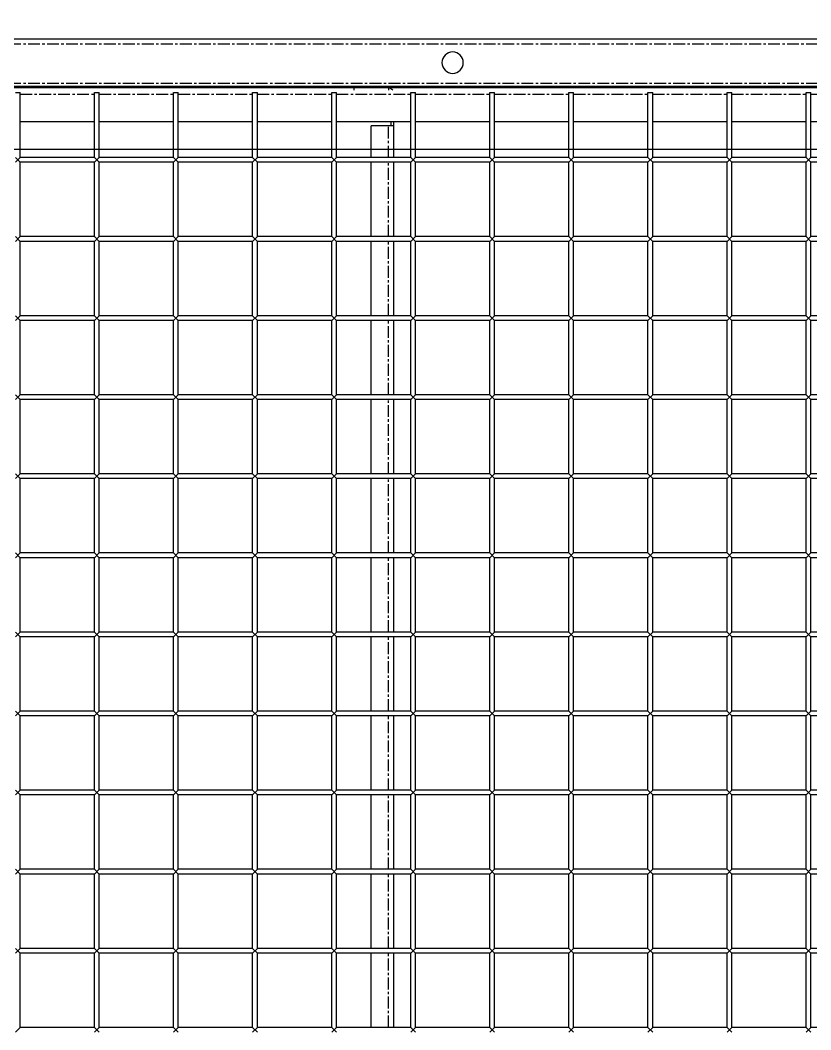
# Model space of a CAD drawing. Header units: millimetres. Extents: x -198529 to 244266, y -64 to 158464.
# Drawn here: x -147198 to -146698, y 97567 to 98205 of the extents above; entities that cross this region are included whole.
import ezdxf

# ---------------------------------------------------------------- set-up
doc = ezdxf.new("R2010")
doc.units = ezdxf.units.MM
doc.linetypes.add('CENTER', pattern=[12, 7.5, -1.5, 1.5, -1.5])
doc.layers.add('0-DCC', color=30, linetype='Continuous')
doc.layers.add('0-DCC-STRUC', color=180, linetype='Continuous')

# ---------------------------------------------------------------- blocks, each defined once
blk = doc.blocks.new('DCC2850x1800(右)')
at = {"color": 0, "linetype": 'Continuous'}
for p, q in [((65614.5, -72678.48), (62966, -72678.48)), ((62966, -72709.38), (65613, -72709.38)), ((63139.5, -72753.48), (63139.5, -72712.38)), ((63142.5, -72712.38), (63139.5, -72712.38)), ((63142.5, -72753.48), (63142.5, -72712.38)), ((63189.5, -72753.48), (63189.5, -72712.38)), ((63192.5, -72712.38), (63189.5, -72712.38)), ((63192.5, -72753.48), (63192.5, -72712.38)), ((63239.5, -72753.48), (63239.5, -72712.38)), ((63242.5, -72712.38), (63239.5, -72712.38)), ((63242.5, -72753.48), (63242.5, -72712.38)), ((63289.5, -72753.48), (63289.5, -72712.38)), ((63292.5, -72712.38), (63289.5, -72712.38)), ((63292.5, -72753.48), (63292.5, -72712.38)), ((63339.5, -72753.48), (63339.5, -72712.38)), ((63342.5, -72712.38), (63339.5, -72712.38)), ((63342.5, -72753.48), (63342.5, -72712.38)), ((63389.5, -72753.48), (63389.5, -72712.38)), ((63392.5, -72712.38), (63389.5, -72712.38)), ((63392.5, -72753.48), (63392.5, -72712.38)), ((63428.5, -72709.38), (63428.5, -72710.88)), ((63439.5, -72753.48), (63439.5, -72712.38)), ((63442.5, -72712.38), (63439.5, -72712.38)), ((63442.5, -72753.48), (63442.5, -72712.38)), ((63489.5, -72753.48), (63489.5, -72712.38)), ((63492.5, -72712.38), (63489.5, -72712.38)), ((63492.5, -72753.48), (63492.5, -72712.38)), ((63539.5, -72753.48), (63539.5, -72712.38)), ((63542.5, -72712.38), (63539.5, -72712.38)), ((63542.5, -72753.48), (63542.5, -72712.38)), ((63589.5, -72753.48), (63589.5, -72712.38)), ((63592.5, -72712.38), (63589.5, -72712.38)), ((63592.5, -72753.48), (63592.5, -72712.38)), ((63639.5, -72753.48), (63639.5, -72712.38)), ((63642.5, -72712.38), (63639.5, -72712.38)), ((63092.5, -72730.88), (63139.5, -72730.88)), ((63142.5, -72730.88), (63189.5, -72730.88)), ((63192.5, -72730.88), (63239.5, -72730.88)), ((63242.5, -72730.88), (63289.5, -72730.88)), ((63292.5, -72730.88), (63339.5, -72730.88)), ((63342.5, -72730.88), (63389.5, -72730.88)), ((63392.5, -72730.88), (63439.5, -72730.88)), ((63403.5, -72730.88), (63403.5, -72753.48)), ((63403.5, -72733.38), (63417.5, -72733.38)), ((63405, -72730.88), (63405, -72733.38)), ((63417.5, -72753.48), (63417.5, -72733.38)), ((63442.5, -72730.88), (63489.5, -72730.88)), ((63492.5, -72730.88), (63539.5, -72730.88)), ((63542.5, -72730.88), (63589.5, -72730.88)), ((63592.5, -72730.88), (63639.5, -72730.88)), ((63092.5, -72753.48), (63139.5, -72753.48)), ((63092.5, -72756.48), (63139.5, -72756.48)), ((63142.5, -72756.48), (63139.5, -72753.48)), ((63142.5, -72753.48), (63139.5, -72756.48)), ((63139.5, -72803.48), (63139.5, -72756.48)), ((63142.5, -72753.48), (63189.5, -72753.48)), ((63142.5, -72756.48), (63189.5, -72756.48)), ((63142.5, -72803.48), (63142.5, -72756.48)), ((63192.5, -72756.48), (63189.5, -72753.48)), ((63192.5, -72753.48), (63189.5, -72756.48)), ((63189.5, -72803.48), (63189.5, -72756.48)), ((63192.5, -72753.48), (63239.5, -72753.48)), ((63192.5, -72756.48), (63239.5, -72756.48)), ((63192.5, -72803.48), (63192.5, -72756.48)), ((63242.5, -72756.48), (63239.5, -72753.48)), ((63242.5, -72753.48), (63239.5, -72756.48)), ((63239.5, -72803.48), (63239.5, -72756.48)), ((63242.5, -72753.48), (63289.5, -72753.48)), ((63242.5, -72756.48), (63289.5, -72756.48)), ((63242.5, -72803.48), (63242.5, -72756.48)), ((63292.5, -72756.48), (63289.5, -72753.48)), ((63292.5, -72753.48), (63289.5, -72756.48)), ((63289.5, -72803.48), (63289.5, -72756.48)), ((63292.5, -72753.48), (63339.5, -72753.48)), ((63292.5, -72756.48), (63339.5, -72756.48)), ((63292.5, -72803.48), (63292.5, -72756.48)), ((63342.5, -72756.48), (63339.5, -72753.48)), ((63342.5, -72753.48), (63339.5, -72756.48)), ((63339.5, -72803.48), (63339.5, -72756.48)), ((63342.5, -72753.48), (63389.5, -72753.48)), ((63342.5, -72756.48), (63389.5, -72756.48)), ((63342.5, -72803.48), (63342.5, -72756.48)), ((63392.5, -72756.48), (63389.5, -72753.48)), ((63392.5, -72753.48), (63389.5, -72756.48)), ((63389.5, -72803.48), (63389.5, -72756.48)), ((63392.5, -72753.48), (63439.5, -72753.48)), ((63392.5, -72756.48), (63439.5, -72756.48)), ((63392.5, -72803.48), (63392.5, -72756.48)), ((63403.5, -72756.48), (63403.5, -72803.48)), ((63417.5, -72803.48), (63417.5, -72756.48)), ((63442.5, -72756.48), (63439.5, -72753.48)), ((63442.5, -72753.48), (63439.5, -72756.48)), ((63439.5, -72803.48), (63439.5, -72756.48)), ((63442.5, -72753.48), (63489.5, -72753.48)), ((63442.5, -72756.48), (63489.5, -72756.48)), ((63442.5, -72803.48), (63442.5, -72756.48)), ((63492.5, -72756.48), (63489.5, -72753.48)), ((63492.5, -72753.48), (63489.5, -72756.48)), ((63489.5, -72803.48), (63489.5, -72756.48)), ((63492.5, -72753.48), (63539.5, -72753.48)), ((63492.5, -72756.48), (63539.5, -72756.48)), ((63492.5, -72803.48), (63492.5, -72756.48)), ((63542.5, -72756.48), (63539.5, -72753.48)), ((63542.5, -72753.48), (63539.5, -72756.48)), ((63539.5, -72803.48), (63539.5, -72756.48)), ((63542.5, -72753.48), (63589.5, -72753.48)), ((63542.5, -72756.48), (63589.5, -72756.48)), ((63542.5, -72803.48), (63542.5, -72756.48)), ((63592.5, -72756.48), (63589.5, -72753.48)), ((63592.5, -72753.48), (63589.5, -72756.48)), ((63589.5, -72803.48), (63589.5, -72756.48)), ((63592.5, -72753.48), (63639.5, -72753.48)), ((63592.5, -72756.48), (63639.5, -72756.48)), ((63592.5, -72803.48), (63592.5, -72756.48)), ((63642.5, -72756.48), (63639.5, -72753.48)), ((63642.5, -72753.48), (63639.5, -72756.48)), ((63639.5, -72803.48), (63639.5, -72756.48)), ((63092.5, -72803.48), (63139.5, -72803.48)), ((63142.5, -72806.48), (63139.5, -72803.48)), ((63142.5, -72803.48), (63139.5, -72806.48)), ((63142.5, -72803.48), (63189.5, -72803.48)), ((63192.5, -72806.48), (63189.5, -72803.48)), ((63192.5, -72803.48), (63189.5, -72806.48)), ((63192.5, -72803.48), (63239.5, -72803.48)), ((63242.5, -72806.48), (63239.5, -72803.48)), ((63242.5, -72803.48), (63239.5, -72806.48)), ((63242.5, -72803.48), (63289.5, -72803.48)), ((63292.5, -72806.48), (63289.5, -72803.48)), ((63292.5, -72803.48), (63289.5, -72806.48)), ((63292.5, -72803.48), (63339.5, -72803.48)), ((63342.5, -72806.48), (63339.5, -72803.48)), ((63342.5, -72803.48), (63339.5, -72806.48)), ((63342.5, -72803.48), (63389.5, -72803.48)), ((63392.5, -72806.48), (63389.5, -72803.48)), ((63392.5, -72803.48), (63389.5, -72806.48)), ((63392.5, -72803.48), (63439.5, -72803.48)), ((63442.5, -72806.48), (63439.5, -72803.48)), ((63442.5, -72803.48), (63439.5, -72806.48)), ((63442.5, -72803.48), (63489.5, -72803.48)), ((63492.5, -72806.48), (63489.5, -72803.48)), ((63492.5, -72803.48), (63489.5, -72806.48)), ((63492.5, -72803.48), (63539.5, -72803.48)), ((63542.5, -72806.48), (63539.5, -72803.48)), ((63542.5, -72803.48), (63539.5, -72806.48)), ((63542.5, -72803.48), (63589.5, -72803.48)), ((63592.5, -72806.48), (63589.5, -72803.48)), ((63592.5, -72803.48), (63589.5, -72806.48)), ((63592.5, -72803.48), (63639.5, -72803.48)), ((63642.5, -72806.48), (63639.5, -72803.48)), ((63642.5, -72803.48), (63639.5, -72806.48)), ((63092.5, -72806.48), (63139.5, -72806.48)), ((63139.5, -72853.48), (63139.5, -72806.48)), ((63142.5, -72853.48), (63142.5, -72806.48)), ((63142.5, -72806.48), (63189.5, -72806.48)), ((63189.5, -72853.48), (63189.5, -72806.48)), ((63192.5, -72853.48), (63192.5, -72806.48)), ((63192.5, -72806.48), (63239.5, -72806.48)), ((63239.5, -72853.48), (63239.5, -72806.48)), ((63242.5, -72853.48), (63242.5, -72806.48)), ((63242.5, -72806.48), (63289.5, -72806.48)), ((63289.5, -72853.48), (63289.5, -72806.48)), ((63292.5, -72853.48), (63292.5, -72806.48)), ((63292.5, -72806.48), (63339.5, -72806.48)), ((63339.5, -72853.48), (63339.5, -72806.48)), ((63342.5, -72853.48), (63342.5, -72806.48)), ((63342.5, -72806.48), (63389.5, -72806.48)), ((63389.5, -72853.48), (63389.5, -72806.48)), ((63392.5, -72853.48), (63392.5, -72806.48)), ((63392.5, -72806.48), (63439.5, -72806.48)), ((63403.5, -72806.48), (63403.5, -72853.48)), ((63417.5, -72853.48), (63417.5, -72806.48)), ((63439.5, -72853.48), (63439.5, -72806.48)), ((63442.5, -72853.48), (63442.5, -72806.48)), ((63442.5, -72806.48), (63489.5, -72806.48)), ((63489.5, -72853.48), (63489.5, -72806.48)), ((63492.5, -72853.48), (63492.5, -72806.48)), ((63492.5, -72806.48), (63539.5, -72806.48)), ((63539.5, -72853.48), (63539.5, -72806.48)), ((63542.5, -72853.48), (63542.5, -72806.48)), ((63542.5, -72806.48), (63589.5, -72806.48)), ((63589.5, -72853.48), (63589.5, -72806.48)), ((63592.5, -72853.48), (63592.5, -72806.48)), ((63592.5, -72806.48), (63639.5, -72806.48)), ((63639.5, -72853.48), (63639.5, -72806.48)), ((63092.5, -72853.48), (63139.5, -72853.48)), ((63142.5, -72856.48), (63139.5, -72853.48)), ((63142.5, -72853.48), (63139.5, -72856.48)), ((63142.5, -72853.48), (63189.5, -72853.48)), ((63192.5, -72856.48), (63189.5, -72853.48)), ((63192.5, -72853.48), (63189.5, -72856.48)), ((63192.5, -72853.48), (63239.5, -72853.48)), ((63242.5, -72856.48), (63239.5, -72853.48)), ((63242.5, -72853.48), (63239.5, -72856.48)), ((63242.5, -72853.48), (63289.5, -72853.48)), ((63292.5, -72856.48), (63289.5, -72853.48)), ((63292.5, -72853.48), (63289.5, -72856.48)), ((63292.5, -72853.48), (63339.5, -72853.48)), ((63342.5, -72856.48), (63339.5, -72853.48)), ((63342.5, -72853.48), (63339.5, -72856.48)), ((63342.5, -72853.48), (63389.5, -72853.48)), ((63392.5, -72856.48), (63389.5, -72853.48)), ((63392.5, -72853.48), (63389.5, -72856.48)), ((63392.5, -72853.48), (63439.5, -72853.48)), ((63442.5, -72856.48), (63439.5, -72853.48)), ((63442.5, -72853.48), (63439.5, -72856.48)), ((63442.5, -72853.48), (63489.5, -72853.48)), ((63492.5, -72856.48), (63489.5, -72853.48)), ((63492.5, -72853.48), (63489.5, -72856.48)), ((63492.5, -72853.48), (63539.5, -72853.48)), ((63542.5, -72856.48), (63539.5, -72853.48)), ((63542.5, -72853.48), (63539.5, -72856.48)), ((63542.5, -72853.48), (63589.5, -72853.48)), ((63592.5, -72856.48), (63589.5, -72853.48)), ((63592.5, -72853.48), (63589.5, -72856.48)), ((63592.5, -72853.48), (63639.5, -72853.48)), ((63642.5, -72856.48), (63639.5, -72853.48)), ((63642.5, -72853.48), (63639.5, -72856.48)), ((63092.5, -72856.48), (63139.5, -72856.48)), ((63139.5, -72903.48), (63139.5, -72856.48)), ((63142.5, -72856.48), (63189.5, -72856.48)), ((63142.5, -72903.48), (63142.5, -72856.48)), ((63189.5, -72903.48), (63189.5, -72856.48)), ((63192.5, -72856.48), (63239.5, -72856.48)), ((63192.5, -72903.48), (63192.5, -72856.48)), ((63239.5, -72903.48), (63239.5, -72856.48)), ((63242.5, -72856.48), (63289.5, -72856.48)), ((63242.5, -72903.48), (63242.5, -72856.48)), ((63289.5, -72903.48), (63289.5, -72856.48)), ((63292.5, -72856.48), (63339.5, -72856.48)), ((63292.5, -72903.48), (63292.5, -72856.48)), ((63339.5, -72903.48), (63339.5, -72856.48)), ((63342.5, -72856.48), (63389.5, -72856.48)), ((63342.5, -72903.48), (63342.5, -72856.48)), ((63389.5, -72903.48), (63389.5, -72856.48)), ((63392.5, -72856.48), (63439.5, -72856.48)), ((63392.5, -72903.48), (63392.5, -72856.48)), ((63403.5, -72856.48), (63403.5, -72903.48)), ((63417.5, -72903.48), (63417.5, -72856.48)), ((63439.5, -72903.48), (63439.5, -72856.48)), ((63442.5, -72903.48), (63442.5, -72856.48)), ((63442.5, -72856.48), (63489.5, -72856.48)), ((63489.5, -72903.48), (63489.5, -72856.48)), ((63492.5, -72903.48), (63492.5, -72856.48)), ((63492.5, -72856.48), (63539.5, -72856.48)), ((63539.5, -72903.48), (63539.5, -72856.48)), ((63542.5, -72903.48), (63542.5, -72856.48)), ((63542.5, -72856.48), (63589.5, -72856.48)), ((63589.5, -72903.48), (63589.5, -72856.48)), ((63592.5, -72903.48), (63592.5, -72856.48)), ((63592.5, -72856.48), (63639.5, -72856.48)), ((63639.5, -72903.48), (63639.5, -72856.48)), ((63092.5, -72903.48), (63139.5, -72903.48)), ((63142.5, -72906.48), (63139.5, -72903.48)), ((63142.5, -72903.48), (63139.5, -72906.48)), ((63142.5, -72903.48), (63189.5, -72903.48)), ((63192.5, -72906.48), (63189.5, -72903.48)), ((63192.5, -72903.48), (63189.5, -72906.48)), ((63192.5, -72903.48), (63239.5, -72903.48)), ((63242.5, -72906.48), (63239.5, -72903.48)), ((63242.5, -72903.48), (63239.5, -72906.48)), ((63242.5, -72903.48), (63289.5, -72903.48)), ((63292.5, -72906.48), (63289.5, -72903.48)), ((63292.5, -72903.48), (63289.5, -72906.48)), ((63292.5, -72903.48), (63339.5, -72903.48)), ((63342.5, -72906.48), (63339.5, -72903.48)), ((63342.5, -72903.48), (63339.5, -72906.48)), ((63342.5, -72903.48), (63389.5, -72903.48)), ((63392.5, -72906.48), (63389.5, -72903.48)), ((63392.5, -72903.48), (63389.5, -72906.48)), ((63392.5, -72903.48), (63439.5, -72903.48)), ((63442.5, -72906.48), (63439.5, -72903.48)), ((63442.5, -72903.48), (63439.5, -72906.48)), ((63442.5, -72903.48), (63489.5, -72903.48)), ((63492.5, -72906.48), (63489.5, -72903.48)), ((63492.5, -72903.48), (63489.5, -72906.48)), ((63492.5, -72903.48), (63539.5, -72903.48)), ((63542.5, -72906.48), (63539.5, -72903.48)), ((63542.5, -72903.48), (63539.5, -72906.48)), ((63542.5, -72903.48), (63589.5, -72903.48)), ((63592.5, -72906.48), (63589.5, -72903.48)), ((63592.5, -72903.48), (63589.5, -72906.48)), ((63592.5, -72903.48), (63639.5, -72903.48)), ((63642.5, -72906.48), (63639.5, -72903.48)), ((63642.5, -72903.48), (63639.5, -72906.48)), ((63092.5, -72906.48), (63139.5, -72906.48)), ((63139.5, -72953.48), (63139.5, -72906.48)), ((63142.5, -72906.48), (63189.5, -72906.48)), ((63142.5, -72953.48), (63142.5, -72906.48)), ((63189.5, -72953.48), (63189.5, -72906.48)), ((63192.5, -72906.48), (63239.5, -72906.48)), ((63192.5, -72953.48), (63192.5, -72906.48)), ((63239.5, -72953.48), (63239.5, -72906.48)), ((63242.5, -72906.48), (63289.5, -72906.48)), ((63242.5, -72953.48), (63242.5, -72906.48)), ((63289.5, -72953.48), (63289.5, -72906.48)), ((63292.5, -72906.48), (63339.5, -72906.48)), ((63292.5, -72953.48), (63292.5, -72906.48)), ((63339.5, -72953.48), (63339.5, -72906.48)), ((63342.5, -72906.48), (63389.5, -72906.48)), ((63342.5, -72953.48), (63342.5, -72906.48)), ((63389.5, -72953.48), (63389.5, -72906.48)), ((63392.5, -72906.48), (63439.5, -72906.48)), ((63392.5, -72953.48), (63392.5, -72906.48)), ((63403.5, -72906.48), (63403.5, -72953.48)), ((63417.5, -72953.48), (63417.5, -72906.48)), ((63439.5, -72953.48), (63439.5, -72906.48)), ((63442.5, -72906.48), (63489.5, -72906.48)), ((63442.5, -72953.48), (63442.5, -72906.48)), ((63489.5, -72953.48), (63489.5, -72906.48)), ((63492.5, -72906.48), (63539.5, -72906.48)), ((63492.5, -72953.48), (63492.5, -72906.48)), ((63539.5, -72953.48), (63539.5, -72906.48)), ((63542.5, -72906.48), (63589.5, -72906.48)), ((63542.5, -72953.48), (63542.5, -72906.48)), ((63589.5, -72953.48), (63589.5, -72906.48)), ((63592.5, -72953.48), (63592.5, -72906.48)), ((63592.5, -72906.48), (63639.5, -72906.48)), ((63639.5, -72953.48), (63639.5, -72906.48)), ((63092.5, -72953.48), (63139.5, -72953.48)), ((63092.5, -72956.48), (63139.5, -72956.48)), ((63142.5, -72956.48), (63139.5, -72953.48)), ((63142.5, -72953.48), (63139.5, -72956.48)), ((63139.5, -73003.48), (63139.5, -72956.48)), ((63142.5, -72953.48), (63189.5, -72953.48)), ((63142.5, -72956.48), (63189.5, -72956.48)), ((63142.5, -73003.48), (63142.5, -72956.48)), ((63192.5, -72956.48), (63189.5, -72953.48)), ((63192.5, -72953.48), (63189.5, -72956.48)), ((63189.5, -73003.48), (63189.5, -72956.48)), ((63192.5, -72953.48), (63239.5, -72953.48)), ((63192.5, -72956.48), (63239.5, -72956.48)), ((63192.5, -73003.48), (63192.5, -72956.48)), ((63242.5, -72956.48), (63239.5, -72953.48)), ((63242.5, -72953.48), (63239.5, -72956.48)), ((63239.5, -73003.48), (63239.5, -72956.48)), ((63242.5, -72953.48), (63289.5, -72953.48)), ((63242.5, -72956.48), (63289.5, -72956.48)), ((63242.5, -73003.48), (63242.5, -72956.48)), ((63292.5, -72956.48), (63289.5, -72953.48)), ((63292.5, -72953.48), (63289.5, -72956.48)), ((63289.5, -73003.48), (63289.5, -72956.48)), ((63292.5, -72953.48), (63339.5, -72953.48)), ((63292.5, -72956.48), (63339.5, -72956.48)), ((63292.5, -73003.48), (63292.5, -72956.48)), ((63342.5, -72956.48), (63339.5, -72953.48)), ((63342.5, -72953.48), (63339.5, -72956.48)), ((63339.5, -73003.48), (63339.5, -72956.48)), ((63342.5, -72953.48), (63389.5, -72953.48)), ((63342.5, -72956.48), (63389.5, -72956.48)), ((63342.5, -73003.48), (63342.5, -72956.48)), ((63392.5, -72956.48), (63389.5, -72953.48)), ((63392.5, -72953.48), (63389.5, -72956.48)), ((63389.5, -73003.48), (63389.5, -72956.48)), ((63392.5, -72953.48), (63439.5, -72953.48)), ((63392.5, -72956.48), (63439.5, -72956.48)), ((63392.5, -73003.48), (63392.5, -72956.48)), ((63403.5, -72956.48), (63403.5, -73003.48)), ((63417.5, -73003.48), (63417.5, -72956.48)), ((63442.5, -72956.48), (63439.5, -72953.48)), ((63442.5, -72953.48), (63439.5, -72956.48)), ((63439.5, -73003.48), (63439.5, -72956.48)), ((63442.5, -72953.48), (63489.5, -72953.48)), ((63442.5, -72956.48), (63489.5, -72956.48)), ((63442.5, -73003.48), (63442.5, -72956.48)), ((63492.5, -72956.48), (63489.5, -72953.48)), ((63492.5, -72953.48), (63489.5, -72956.48)), ((63489.5, -73003.48), (63489.5, -72956.48)), ((63492.5, -72953.48), (63539.5, -72953.48)), ((63492.5, -72956.48), (63539.5, -72956.48)), ((63492.5, -73003.48), (63492.5, -72956.48)), ((63542.5, -72956.48), (63539.5, -72953.48)), ((63542.5, -72953.48), (63539.5, -72956.48)), ((63539.5, -73003.48), (63539.5, -72956.48)), ((63542.5, -72953.48), (63589.5, -72953.48)), ((63542.5, -72956.48), (63589.5, -72956.48)), ((63542.5, -73003.48), (63542.5, -72956.48)), ((63592.5, -72956.48), (63589.5, -72953.48)), ((63592.5, -72953.48), (63589.5, -72956.48)), ((63589.5, -73003.48), (63589.5, -72956.48)), ((63592.5, -72953.48), (63639.5, -72953.48)), ((63592.5, -73003.48), (63592.5, -72956.48)), ((63592.5, -72956.48), (63639.5, -72956.48)), ((63642.5, -72956.48), (63639.5, -72953.48)), ((63642.5, -72953.48), (63639.5, -72956.48)), ((63639.5, -73003.48), (63639.5, -72956.48)), ((63092.5, -73003.48), (63139.5, -73003.48)), ((63092.5, -73006.48), (63139.5, -73006.48)), ((63142.5, -73006.48), (63139.5, -73003.48)), ((63142.5, -73003.48), (63139.5, -73006.48)), ((63139.5, -73053.48), (63139.5, -73006.48)), ((63142.5, -73003.48), (63189.5, -73003.48)), ((63142.5, -73006.48), (63189.5, -73006.48)), ((63142.5, -73053.48), (63142.5, -73006.48)), ((63192.5, -73006.48), (63189.5, -73003.48)), ((63192.5, -73003.48), (63189.5, -73006.48)), ((63189.5, -73053.48), (63189.5, -73006.48)), ((63192.5, -73003.48), (63239.5, -73003.48)), ((63192.5, -73006.48), (63239.5, -73006.48)), ((63192.5, -73053.48), (63192.5, -73006.48)), ((63242.5, -73006.48), (63239.5, -73003.48)), ((63242.5, -73003.48), (63239.5, -73006.48)), ((63239.5, -73053.48), (63239.5, -73006.48)), ((63242.5, -73003.48), (63289.5, -73003.48)), ((63242.5, -73006.48), (63289.5, -73006.48)), ((63242.5, -73053.48), (63242.5, -73006.48)), ((63292.5, -73006.48), (63289.5, -73003.48)), ((63292.5, -73003.48), (63289.5, -73006.48)), ((63289.5, -73053.48), (63289.5, -73006.48)), ((63292.5, -73003.48), (63339.5, -73003.48)), ((63292.5, -73006.48), (63339.5, -73006.48)), ((63292.5, -73053.48), (63292.5, -73006.48)), ((63342.5, -73006.48), (63339.5, -73003.48)), ((63342.5, -73003.48), (63339.5, -73006.48)), ((63339.5, -73053.48), (63339.5, -73006.48)), ((63342.5, -73003.48), (63389.5, -73003.48)), ((63342.5, -73006.48), (63389.5, -73006.48)), ((63342.5, -73053.48), (63342.5, -73006.48)), ((63392.5, -73006.48), (63389.5, -73003.48)), ((63392.5, -73003.48), (63389.5, -73006.48)), ((63389.5, -73053.48), (63389.5, -73006.48)), ((63392.5, -73003.48), (63439.5, -73003.48)), ((63392.5, -73006.48), (63439.5, -73006.48)), ((63392.5, -73053.48), (63392.5, -73006.48)), ((63403.5, -73006.48), (63403.5, -73053.48)), ((63417.5, -73053.48), (63417.5, -73006.48)), ((63442.5, -73006.48), (63439.5, -73003.48)), ((63442.5, -73003.48), (63439.5, -73006.48)), ((63439.5, -73053.48), (63439.5, -73006.48)), ((63442.5, -73003.48), (63489.5, -73003.48)), ((63442.5, -73006.48), (63489.5, -73006.48)), ((63442.5, -73053.48), (63442.5, -73006.48)), ((63492.5, -73006.48), (63489.5, -73003.48)), ((63492.5, -73003.48), (63489.5, -73006.48)), ((63489.5, -73053.48), (63489.5, -73006.48)), ((63492.5, -73003.48), (63539.5, -73003.48)), ((63492.5, -73006.48), (63539.5, -73006.48)), ((63492.5, -73053.48), (63492.5, -73006.48)), ((63542.5, -73006.48), (63539.5, -73003.48)), ((63542.5, -73003.48), (63539.5, -73006.48)), ((63539.5, -73053.48), (63539.5, -73006.48)), ((63542.5, -73003.48), (63589.5, -73003.48)), ((63542.5, -73006.48), (63589.5, -73006.48)), ((63542.5, -73053.48), (63542.5, -73006.48)), ((63592.5, -73006.48), (63589.5, -73003.48)), ((63592.5, -73003.48), (63589.5, -73006.48)), ((63589.5, -73053.48), (63589.5, -73006.48)), ((63592.5, -73003.48), (63639.5, -73003.48)), ((63592.5, -73053.48), (63592.5, -73006.48)), ((63592.5, -73006.48), (63639.5, -73006.48)), ((63642.5, -73006.48), (63639.5, -73003.48)), ((63642.5, -73003.48), (63639.5, -73006.48)), ((63639.5, -73053.48), (63639.5, -73006.48)), ((63092.5, -73053.48), (63139.5, -73053.48)), ((63092.5, -73056.48), (63139.5, -73056.48)), ((63142.5, -73056.48), (63139.5, -73053.48)), ((63142.5, -73053.48), (63139.5, -73056.48)), ((63139.5, -73103.48), (63139.5, -73056.48)), ((63142.5, -73053.48), (63189.5, -73053.48)), ((63142.5, -73056.48), (63189.5, -73056.48)), ((63142.5, -73103.48), (63142.5, -73056.48)), ((63192.5, -73056.48), (63189.5, -73053.48)), ((63192.5, -73053.48), (63189.5, -73056.48)), ((63189.5, -73103.48), (63189.5, -73056.48)), ((63192.5, -73053.48), (63239.5, -73053.48)), ((63192.5, -73056.48), (63239.5, -73056.48)), ((63192.5, -73103.48), (63192.5, -73056.48)), ((63242.5, -73056.48), (63239.5, -73053.48)), ((63242.5, -73053.48), (63239.5, -73056.48)), ((63239.5, -73103.48), (63239.5, -73056.48)), ((63242.5, -73053.48), (63289.5, -73053.48)), ((63242.5, -73056.48), (63289.5, -73056.48)), ((63242.5, -73103.48), (63242.5, -73056.48)), ((63292.5, -73056.48), (63289.5, -73053.48)), ((63292.5, -73053.48), (63289.5, -73056.48)), ((63289.5, -73103.48), (63289.5, -73056.48)), ((63292.5, -73053.48), (63339.5, -73053.48)), ((63292.5, -73056.48), (63339.5, -73056.48)), ((63292.5, -73103.48), (63292.5, -73056.48)), ((63342.5, -73056.48), (63339.5, -73053.48)), ((63342.5, -73053.48), (63339.5, -73056.48)), ((63339.5, -73103.48), (63339.5, -73056.48)), ((63342.5, -73053.48), (63389.5, -73053.48)), ((63342.5, -73056.48), (63389.5, -73056.48)), ((63342.5, -73103.48), (63342.5, -73056.48)), ((63392.5, -73056.48), (63389.5, -73053.48)), ((63392.5, -73053.48), (63389.5, -73056.48)), ((63389.5, -73103.48), (63389.5, -73056.48)), ((63392.5, -73053.48), (63439.5, -73053.48)), ((63392.5, -73056.48), (63439.5, -73056.48)), ((63392.5, -73103.48), (63392.5, -73056.48)), ((63403.5, -73056.48), (63403.5, -73103.48)), ((63417.5, -73103.48), (63417.5, -73056.48)), ((63442.5, -73056.48), (63439.5, -73053.48)), ((63442.5, -73053.48), (63439.5, -73056.48)), ((63439.5, -73103.48), (63439.5, -73056.48)), ((63442.5, -73053.48), (63489.5, -73053.48)), ((63442.5, -73056.48), (63489.5, -73056.48)), ((63442.5, -73103.48), (63442.5, -73056.48)), ((63492.5, -73056.48), (63489.5, -73053.48)), ((63492.5, -73053.48), (63489.5, -73056.48)), ((63489.5, -73103.48), (63489.5, -73056.48)), ((63492.5, -73053.48), (63539.5, -73053.48)), ((63492.5, -73056.48), (63539.5, -73056.48)), ((63492.5, -73103.48), (63492.5, -73056.48)), ((63542.5, -73056.48), (63539.5, -73053.48)), ((63542.5, -73053.48), (63539.5, -73056.48)), ((63539.5, -73103.48), (63539.5, -73056.48)), ((63542.5, -73053.48), (63589.5, -73053.48)), ((63542.5, -73056.48), (63589.5, -73056.48)), ((63542.5, -73103.48), (63542.5, -73056.48)), ((63592.5, -73056.48), (63589.5, -73053.48)), ((63592.5, -73053.48), (63589.5, -73056.48)), ((63589.5, -73103.48), (63589.5, -73056.48)), ((63592.5, -73053.48), (63639.5, -73053.48)), ((63592.5, -73056.48), (63639.5, -73056.48)), ((63592.5, -73103.48), (63592.5, -73056.48)), ((63642.5, -73056.48), (63639.5, -73053.48)), ((63642.5, -73053.48), (63639.5, -73056.48)), ((63639.5, -73103.48), (63639.5, -73056.48)), ((63092.5, -73103.48), (63139.5, -73103.48)), ((63142.5, -73106.48), (63139.5, -73103.48)), ((63142.5, -73103.48), (63139.5, -73106.48)), ((63142.5, -73103.48), (63189.5, -73103.48)), ((63192.5, -73106.48), (63189.5, -73103.48)), ((63192.5, -73103.48), (63189.5, -73106.48)), ((63192.5, -73103.48), (63239.5, -73103.48)), ((63242.5, -73106.48), (63239.5, -73103.48)), ((63242.5, -73103.48), (63239.5, -73106.48)), ((63242.5, -73103.48), (63289.5, -73103.48)), ((63292.5, -73106.48), (63289.5, -73103.48)), ((63292.5, -73103.48), (63289.5, -73106.48)), ((63292.5, -73103.48), (63339.5, -73103.48)), ((63342.5, -73106.48), (63339.5, -73103.48)), ((63342.5, -73103.48), (63339.5, -73106.48)), ((63342.5, -73103.48), (63389.5, -73103.48)), ((63392.5, -73106.48), (63389.5, -73103.48)), ((63392.5, -73103.48), (63389.5, -73106.48)), ((63392.5, -73103.48), (63439.5, -73103.48)), ((63442.5, -73106.48), (63439.5, -73103.48)), ((63442.5, -73103.48), (63439.5, -73106.48)), ((63442.5, -73103.48), (63489.5, -73103.48)), ((63492.5, -73106.48), (63489.5, -73103.48)), ((63492.5, -73103.48), (63489.5, -73106.48)), ((63492.5, -73103.48), (63539.5, -73103.48)), ((63542.5, -73106.48), (63539.5, -73103.48)), ((63542.5, -73103.48), (63539.5, -73106.48)), ((63542.5, -73103.48), (63589.5, -73103.48)), ((63592.5, -73106.48), (63589.5, -73103.48)), ((63592.5, -73103.48), (63589.5, -73106.48)), ((63592.5, -73103.48), (63639.5, -73103.48)), ((63642.5, -73106.48), (63639.5, -73103.48)), ((63642.5, -73103.48), (63639.5, -73106.48)), ((63092.5, -73106.48), (63139.5, -73106.48)), ((63139.5, -73153.48), (63139.5, -73106.48)), ((63142.5, -73106.48), (63189.5, -73106.48)), ((63142.5, -73153.48), (63142.5, -73106.48)), ((63189.5, -73153.48), (63189.5, -73106.48)), ((63192.5, -73106.48), (63239.5, -73106.48)), ((63192.5, -73153.48), (63192.5, -73106.48)), ((63239.5, -73153.48), (63239.5, -73106.48)), ((63242.5, -73106.48), (63289.5, -73106.48)), ((63242.5, -73153.48), (63242.5, -73106.48)), ((63289.5, -73153.48), (63289.5, -73106.48)), ((63292.5, -73106.48), (63339.5, -73106.48)), ((63292.5, -73153.48), (63292.5, -73106.48)), ((63339.5, -73153.48), (63339.5, -73106.48)), ((63342.5, -73106.48), (63389.5, -73106.48)), ((63342.5, -73153.48), (63342.5, -73106.48)), ((63389.5, -73153.48), (63389.5, -73106.48)), ((63392.5, -73106.48), (63439.5, -73106.48)), ((63392.5, -73153.48), (63392.5, -73106.48)), ((63403.5, -73106.48), (63403.5, -73153.48)), ((63417.5, -73153.48), (63417.5, -73106.48)), ((63439.5, -73153.48), (63439.5, -73106.48)), ((63442.5, -73106.48), (63489.5, -73106.48)), ((63442.5, -73153.48), (63442.5, -73106.48)), ((63489.5, -73153.48), (63489.5, -73106.48)), ((63492.5, -73106.48), (63539.5, -73106.48)), ((63492.5, -73153.48), (63492.5, -73106.48)), ((63539.5, -73153.48), (63539.5, -73106.48)), ((63542.5, -73106.48), (63589.5, -73106.48)), ((63542.5, -73153.48), (63542.5, -73106.48)), ((63589.5, -73153.48), (63589.5, -73106.48)), ((63592.5, -73106.48), (63639.5, -73106.48)), ((63592.5, -73153.48), (63592.5, -73106.48)), ((63639.5, -73153.48), (63639.5, -73106.48)), ((63092.5, -73153.48), (63139.5, -73153.48)), ((63142.5, -73156.48), (63139.5, -73153.48)), ((63142.5, -73153.48), (63139.5, -73156.48)), ((63142.5, -73153.48), (63189.5, -73153.48)), ((63192.5, -73156.48), (63189.5, -73153.48)), ((63192.5, -73153.48), (63189.5, -73156.48)), ((63192.5, -73153.48), (63239.5, -73153.48)), ((63242.5, -73156.48), (63239.5, -73153.48)), ((63242.5, -73153.48), (63239.5, -73156.48)), ((63242.5, -73153.48), (63289.5, -73153.48)), ((63292.5, -73156.48), (63289.5, -73153.48)), ((63292.5, -73153.48), (63289.5, -73156.48)), ((63292.5, -73153.48), (63339.5, -73153.48)), ((63342.5, -73156.48), (63339.5, -73153.48)), ((63342.5, -73153.48), (63339.5, -73156.48)), ((63342.5, -73153.48), (63389.5, -73153.48)), ((63392.5, -73156.48), (63389.5, -73153.48)), ((63392.5, -73153.48), (63389.5, -73156.48)), ((63392.5, -73153.48), (63439.5, -73153.48)), ((63442.5, -73156.48), (63439.5, -73153.48)), ((63442.5, -73153.48), (63439.5, -73156.48)), ((63442.5, -73153.48), (63489.5, -73153.48)), ((63492.5, -73156.48), (63489.5, -73153.48)), ((63492.5, -73153.48), (63489.5, -73156.48)), ((63492.5, -73153.48), (63539.5, -73153.48)), ((63542.5, -73156.48), (63539.5, -73153.48)), ((63542.5, -73153.48), (63539.5, -73156.48)), ((63542.5, -73153.48), (63589.5, -73153.48)), ((63592.5, -73156.48), (63589.5, -73153.48)), ((63592.5, -73153.48), (63589.5, -73156.48)), ((63592.5, -73153.48), (63639.5, -73153.48)), ((63642.5, -73156.48), (63639.5, -73153.48)), ((63642.5, -73153.48), (63639.5, -73156.48)), ((63092.5, -73156.48), (63139.5, -73156.48)), ((63139.5, -73203.48), (63139.5, -73156.48)), ((63142.5, -73156.48), (63189.5, -73156.48)), ((63142.5, -73203.48), (63142.5, -73156.48)), ((63189.5, -73203.48), (63189.5, -73156.48)), ((63192.5, -73156.48), (63239.5, -73156.48)), ((63192.5, -73203.48), (63192.5, -73156.48)), ((63239.5, -73203.48), (63239.5, -73156.48)), ((63242.5, -73156.48), (63289.5, -73156.48)), ((63242.5, -73203.48), (63242.5, -73156.48)), ((63289.5, -73203.48), (63289.5, -73156.48)), ((63292.5, -73156.48), (63339.5, -73156.48)), ((63292.5, -73203.48), (63292.5, -73156.48)), ((63339.5, -73203.48), (63339.5, -73156.48)), ((63342.5, -73156.48), (63389.5, -73156.48)), ((63342.5, -73203.48), (63342.5, -73156.48)), ((63389.5, -73203.48), (63389.5, -73156.48)), ((63392.5, -73156.48), (63439.5, -73156.48)), ((63392.5, -73203.48), (63392.5, -73156.48)), ((63403.5, -73156.48), (63403.5, -73203.48)), ((63417.5, -73203.48), (63417.5, -73156.48)), ((63439.5, -73203.48), (63439.5, -73156.48)), ((63442.5, -73156.48), (63489.5, -73156.48)), ((63442.5, -73203.48), (63442.5, -73156.48)), ((63489.5, -73203.48), (63489.5, -73156.48)), ((63492.5, -73156.48), (63539.5, -73156.48)), ((63492.5, -73203.48), (63492.5, -73156.48)), ((63539.5, -73203.48), (63539.5, -73156.48)), ((63542.5, -73156.48), (63589.5, -73156.48)), ((63542.5, -73203.48), (63542.5, -73156.48)), ((63589.5, -73203.48), (63589.5, -73156.48)), ((63592.5, -73156.48), (63639.5, -73156.48)), ((63592.5, -73203.48), (63592.5, -73156.48)), ((63639.5, -73203.48), (63639.5, -73156.48)), ((63092.5, -73203.48), (63139.5, -73203.48)), ((63142.5, -73206.48), (63139.5, -73203.48)), ((63142.5, -73203.48), (63139.5, -73206.48)), ((63142.5, -73203.48), (63189.5, -73203.48)), ((63192.5, -73206.48), (63189.5, -73203.48)), ((63192.5, -73203.48), (63189.5, -73206.48)), ((63192.5, -73203.48), (63239.5, -73203.48)), ((63242.5, -73206.48), (63239.5, -73203.48)), ((63242.5, -73203.48), (63239.5, -73206.48)), ((63242.5, -73203.48), (63289.5, -73203.48)), ((63292.5, -73206.48), (63289.5, -73203.48)), ((63292.5, -73203.48), (63289.5, -73206.48)), ((63292.5, -73203.48), (63339.5, -73203.48)), ((63342.5, -73206.48), (63339.5, -73203.48)), ((63342.5, -73203.48), (63339.5, -73206.48)), ((63342.5, -73203.48), (63389.5, -73203.48)), ((63392.5, -73206.48), (63389.5, -73203.48)), ((63392.5, -73203.48), (63389.5, -73206.48)), ((63392.5, -73203.48), (63439.5, -73203.48)), ((63442.5, -73206.48), (63439.5, -73203.48)), ((63442.5, -73203.48), (63439.5, -73206.48)), ((63442.5, -73203.48), (63489.5, -73203.48)), ((63492.5, -73206.48), (63489.5, -73203.48)), ((63492.5, -73203.48), (63489.5, -73206.48)), ((63492.5, -73203.48), (63539.5, -73203.48)), ((63542.5, -73206.48), (63539.5, -73203.48)), ((63542.5, -73203.48), (63539.5, -73206.48)), ((63542.5, -73203.48), (63589.5, -73203.48)), ((63592.5, -73206.48), (63589.5, -73203.48)), ((63592.5, -73203.48), (63589.5, -73206.48)), ((63592.5, -73203.48), (63639.5, -73203.48)), ((63642.5, -73206.48), (63639.5, -73203.48)), ((63642.5, -73203.48), (63639.5, -73206.48)), ((63092.5, -73206.48), (63139.5, -73206.48)), ((63139.5, -73253.48), (63139.5, -73206.48)), ((63142.5, -73206.48), (63189.5, -73206.48)), ((63142.5, -73253.48), (63142.5, -73206.48)), ((63189.5, -73253.48), (63189.5, -73206.48)), ((63192.5, -73206.48), (63239.5, -73206.48)), ((63192.5, -73253.48), (63192.5, -73206.48)), ((63239.5, -73253.48), (63239.5, -73206.48)), ((63242.5, -73206.48), (63289.5, -73206.48)), ((63242.5, -73253.48), (63242.5, -73206.48)), ((63289.5, -73253.48), (63289.5, -73206.48)), ((63292.5, -73206.48), (63339.5, -73206.48)), ((63292.5, -73253.48), (63292.5, -73206.48)), ((63339.5, -73253.48), (63339.5, -73206.48)), ((63342.5, -73206.48), (63389.5, -73206.48)), ((63342.5, -73253.48), (63342.5, -73206.48)), ((63389.5, -73253.48), (63389.5, -73206.48)), ((63392.5, -73206.48), (63439.5, -73206.48)), ((63392.5, -73253.48), (63392.5, -73206.48)), ((63403.5, -73206.48), (63403.5, -73253.48)), ((63417.5, -73253.48), (63417.5, -73206.48)), ((63439.5, -73253.48), (63439.5, -73206.48)), ((63442.5, -73206.48), (63489.5, -73206.48)), ((63442.5, -73253.48), (63442.5, -73206.48)), ((63489.5, -73253.48), (63489.5, -73206.48)), ((63492.5, -73206.48), (63539.5, -73206.48)), ((63492.5, -73253.48), (63492.5, -73206.48)), ((63539.5, -73253.48), (63539.5, -73206.48)), ((63542.5, -73206.48), (63589.5, -73206.48)), ((63542.5, -73253.48), (63542.5, -73206.48)), ((63589.5, -73253.48), (63589.5, -73206.48)), ((63592.5, -73206.48), (63639.5, -73206.48)), ((63592.5, -73253.48), (63592.5, -73206.48)), ((63639.5, -73253.48), (63639.5, -73206.48)), ((63092.5, -73253.48), (63139.5, -73253.48)), ((63092.5, -73256.48), (63139.5, -73256.48)), ((63142.5, -73256.48), (63139.5, -73253.48)), ((63142.5, -73253.48), (63139.5, -73256.48)), ((63139.5, -73303.48), (63139.5, -73256.48)), ((63142.5, -73253.48), (63189.5, -73253.48)), ((63142.5, -73256.48), (63189.5, -73256.48)), ((63142.5, -73303.48), (63142.5, -73256.48)), ((63192.5, -73256.48), (63189.5, -73253.48)), ((63192.5, -73253.48), (63189.5, -73256.48)), ((63189.5, -73303.48), (63189.5, -73256.48)), ((63192.5, -73253.48), (63239.5, -73253.48)), ((63192.5, -73256.48), (63239.5, -73256.48)), ((63192.5, -73303.48), (63192.5, -73256.48)), ((63242.5, -73256.48), (63239.5, -73253.48)), ((63242.5, -73253.48), (63239.5, -73256.48)), ((63239.5, -73303.48), (63239.5, -73256.48)), ((63242.5, -73253.48), (63289.5, -73253.48)), ((63242.5, -73256.48), (63289.5, -73256.48)), ((63242.5, -73303.48), (63242.5, -73256.48)), ((63292.5, -73256.48), (63289.5, -73253.48)), ((63292.5, -73253.48), (63289.5, -73256.48)), ((63289.5, -73303.48), (63289.5, -73256.48)), ((63292.5, -73253.48), (63339.5, -73253.48)), ((63292.5, -73256.48), (63339.5, -73256.48)), ((63292.5, -73303.48), (63292.5, -73256.48)), ((63342.5, -73256.48), (63339.5, -73253.48)), ((63342.5, -73253.48), (63339.5, -73256.48)), ((63339.5, -73303.48), (63339.5, -73256.48)), ((63342.5, -73253.48), (63389.5, -73253.48)), ((63342.5, -73256.48), (63389.5, -73256.48)), ((63342.5, -73303.48), (63342.5, -73256.48)), ((63392.5, -73256.48), (63389.5, -73253.48)), ((63392.5, -73253.48), (63389.5, -73256.48)), ((63389.5, -73303.48), (63389.5, -73256.48)), ((63392.5, -73253.48), (63439.5, -73253.48)), ((63392.5, -73256.48), (63439.5, -73256.48)), ((63392.5, -73303.48), (63392.5, -73256.48)), ((63403.5, -73256.48), (63403.5, -73303.48)), ((63417.5, -73303.48), (63417.5, -73256.48)), ((63442.5, -73256.48), (63439.5, -73253.48)), ((63442.5, -73253.48), (63439.5, -73256.48)), ((63439.5, -73303.48), (63439.5, -73256.48)), ((63442.5, -73253.48), (63489.5, -73253.48)), ((63442.5, -73256.48), (63489.5, -73256.48)), ((63442.5, -73303.48), (63442.5, -73256.48)), ((63492.5, -73256.48), (63489.5, -73253.48)), ((63492.5, -73253.48), (63489.5, -73256.48)), ((63489.5, -73303.48), (63489.5, -73256.48)), ((63492.5, -73253.48), (63539.5, -73253.48)), ((63492.5, -73256.48), (63539.5, -73256.48)), ((63492.5, -73303.48), (63492.5, -73256.48)), ((63542.5, -73256.48), (63539.5, -73253.48)), ((63542.5, -73253.48), (63539.5, -73256.48)), ((63539.5, -73303.48), (63539.5, -73256.48)), ((63542.5, -73253.48), (63589.5, -73253.48)), ((63542.5, -73256.48), (63589.5, -73256.48)), ((63542.5, -73303.48), (63542.5, -73256.48)), ((63592.5, -73256.48), (63589.5, -73253.48)), ((63592.5, -73253.48), (63589.5, -73256.48)), ((63589.5, -73303.48), (63589.5, -73256.48)), ((63592.5, -73253.48), (63639.5, -73253.48)), ((63592.5, -73256.48), (63639.5, -73256.48)), ((63592.5, -73303.48), (63592.5, -73256.48)), ((63642.5, -73256.48), (63639.5, -73253.48)), ((63642.5, -73253.48), (63639.5, -73256.48)), ((63639.5, -73303.48), (63639.5, -73256.48)), ((63092.5, -73303.48), (63139.5, -73303.48)), ((63142.5, -73306.48), (63139.5, -73303.48)), ((63142.5, -73303.48), (63139.5, -73306.48)), ((63142.5, -73303.48), (63189.5, -73303.48)), ((63192.5, -73306.48), (63189.5, -73303.48)), ((63192.5, -73303.48), (63189.5, -73306.48)), ((63192.5, -73303.48), (63239.5, -73303.48)), ((63242.5, -73306.48), (63239.5, -73303.48)), ((63242.5, -73303.48), (63239.5, -73306.48)), ((63242.5, -73303.48), (63289.5, -73303.48)), ((63292.5, -73306.48), (63289.5, -73303.48)), ((63292.5, -73303.48), (63289.5, -73306.48)), ((63292.5, -73303.48), (63339.5, -73303.48)), ((63342.5, -73306.48), (63339.5, -73303.48)), ((63342.5, -73303.48), (63339.5, -73306.48)), ((63342.5, -73303.48), (63389.5, -73303.48)), ((63392.5, -73306.48), (63389.5, -73303.48)), ((63392.5, -73303.48), (63389.5, -73306.48)), ((63392.5, -73303.48), (63439.5, -73303.48)), ((63442.5, -73306.48), (63439.5, -73303.48)), ((63442.5, -73303.48), (63439.5, -73306.48)), ((63442.5, -73303.48), (63489.5, -73303.48)), ((63492.5, -73306.48), (63489.5, -73303.48)), ((63492.5, -73303.48), (63489.5, -73306.48)), ((63492.5, -73303.48), (63539.5, -73303.48)), ((63542.5, -73306.48), (63539.5, -73303.48)), ((63542.5, -73303.48), (63539.5, -73306.48)), ((63542.5, -73303.48), (63589.5, -73303.48)), ((63592.5, -73306.48), (63589.5, -73303.48)), ((63592.5, -73303.48), (63589.5, -73306.48)), ((63592.5, -73303.48), (63639.5, -73303.48)), ((63642.5, -73306.48), (63639.5, -73303.48))]:
    blk.add_line(p, q, dxfattribs=at)
at = {"color": 0, "linetype": 'CENTER'}
for p, q in [((65614.5, -72681.48), (62966, -72681.48)), ((65614.5, -72706.38), (62966, -72706.38)), ((63139.5, -72713.38), (63092.5, -72713.38)), ((63189.5, -72713.38), (63142.5, -72713.38)), ((63239.5, -72713.38), (63192.5, -72713.38)), ((63289.5, -72713.38), (63242.5, -72713.38)), ((63339.5, -72713.38), (63292.5, -72713.38)), ((63389.5, -72713.38), (63342.5, -72713.38)), ((63439.5, -72713.38), (63392.5, -72713.38)), ((63406.5, -72709.38), (63406.5, -72710.88)), ((63489.5, -72713.38), (63442.5, -72713.38)), ((63539.5, -72713.38), (63492.5, -72713.38)), ((63589.5, -72713.38), (63542.5, -72713.38)), ((63639.5, -72713.38), (63592.5, -72713.38)), ((63406.5, -72753.48), (63406.5, -72733.38)), ((63406.5, -72803.48), (63406.5, -72756.48)), ((63406.5, -72853.48), (63406.5, -72806.48)), ((63406.5, -72903.48), (63406.5, -72856.48)), ((63406.5, -72953.48), (63406.5, -72906.48)), ((63406.5, -73003.48), (63406.5, -72956.48)), ((63406.5, -73053.48), (63406.5, -73006.48)), ((63406.5, -73103.48), (63406.5, -73056.48)), ((63406.5, -73153.48), (63406.5, -73106.48)), ((63406.5, -73203.48), (63406.5, -73156.48)), ((63406.5, -73253.48), (63406.5, -73206.48)), ((63406.5, -73303.48), (63406.5, -73256.48))]:
    blk.add_line(p, q, dxfattribs=at)
at = {"color": 0, "linetype": 'Continuous'}
blk.add_circle((63366, -72693.48), 6.75, dxfattribs=at)
blk.add_arc((63406.5, -72712.38), 3, 90, 150, dxfattribs=at)

msp = doc.modelspace()

# ---------------------------------------------------------------- linework, layer by layer
at = {"layer": '0-DCC-STRUC'}
for points in [[(-146511.27, 98123.01), (-149386.27, 98123.01), (-149386.27, 98323.01), (-146511.27, 98323.01)], [(-146511.27, 98163.01), (-149386.27, 98163.01), (-149386.27, 98283.01), (-146511.27, 98283.01)]]:
    msp.add_lwpolyline(points, close=True, dxfattribs=at)

# ---------------------------------------------------------------- block references
at = {"layer": '0-DCC', "xscale": -1}
msp.add_blockref('DCC2850x1800(右)', (-83558.27, 170871.49), dxfattribs=at)

doc.saveas('drawing.dxf')
